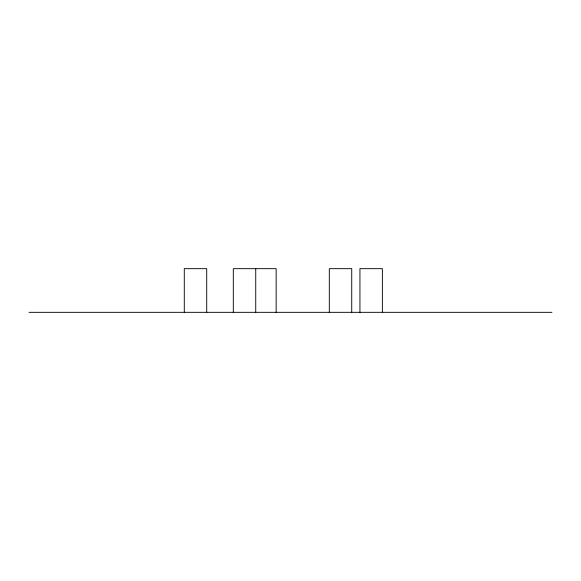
<?xml version="1.0" encoding="UTF-8"?>
<svg xmlns="http://www.w3.org/2000/svg" width="581" height="581" viewBox="0 0 581 581"><rect width="100%" height="100%" fill="white"/><g stroke="black" fill="none" stroke-linecap="round" stroke-linejoin="round"><path stroke-width="0.87" d="M29.05 312.331L551.95 312.331M382.371 312.331L382.371 268.669L359.944 268.669L359.944 312.331M351.73 312.331L351.73 268.669L329.311 268.669L329.311 312.331M276.157 312.331L276.157 268.669L233.308 268.669L233.308 312.331M255.734 268.669L255.734 312.331M206.713 312.331L206.713 268.669L184.286 268.669L184.286 312.331"/></g></svg>
